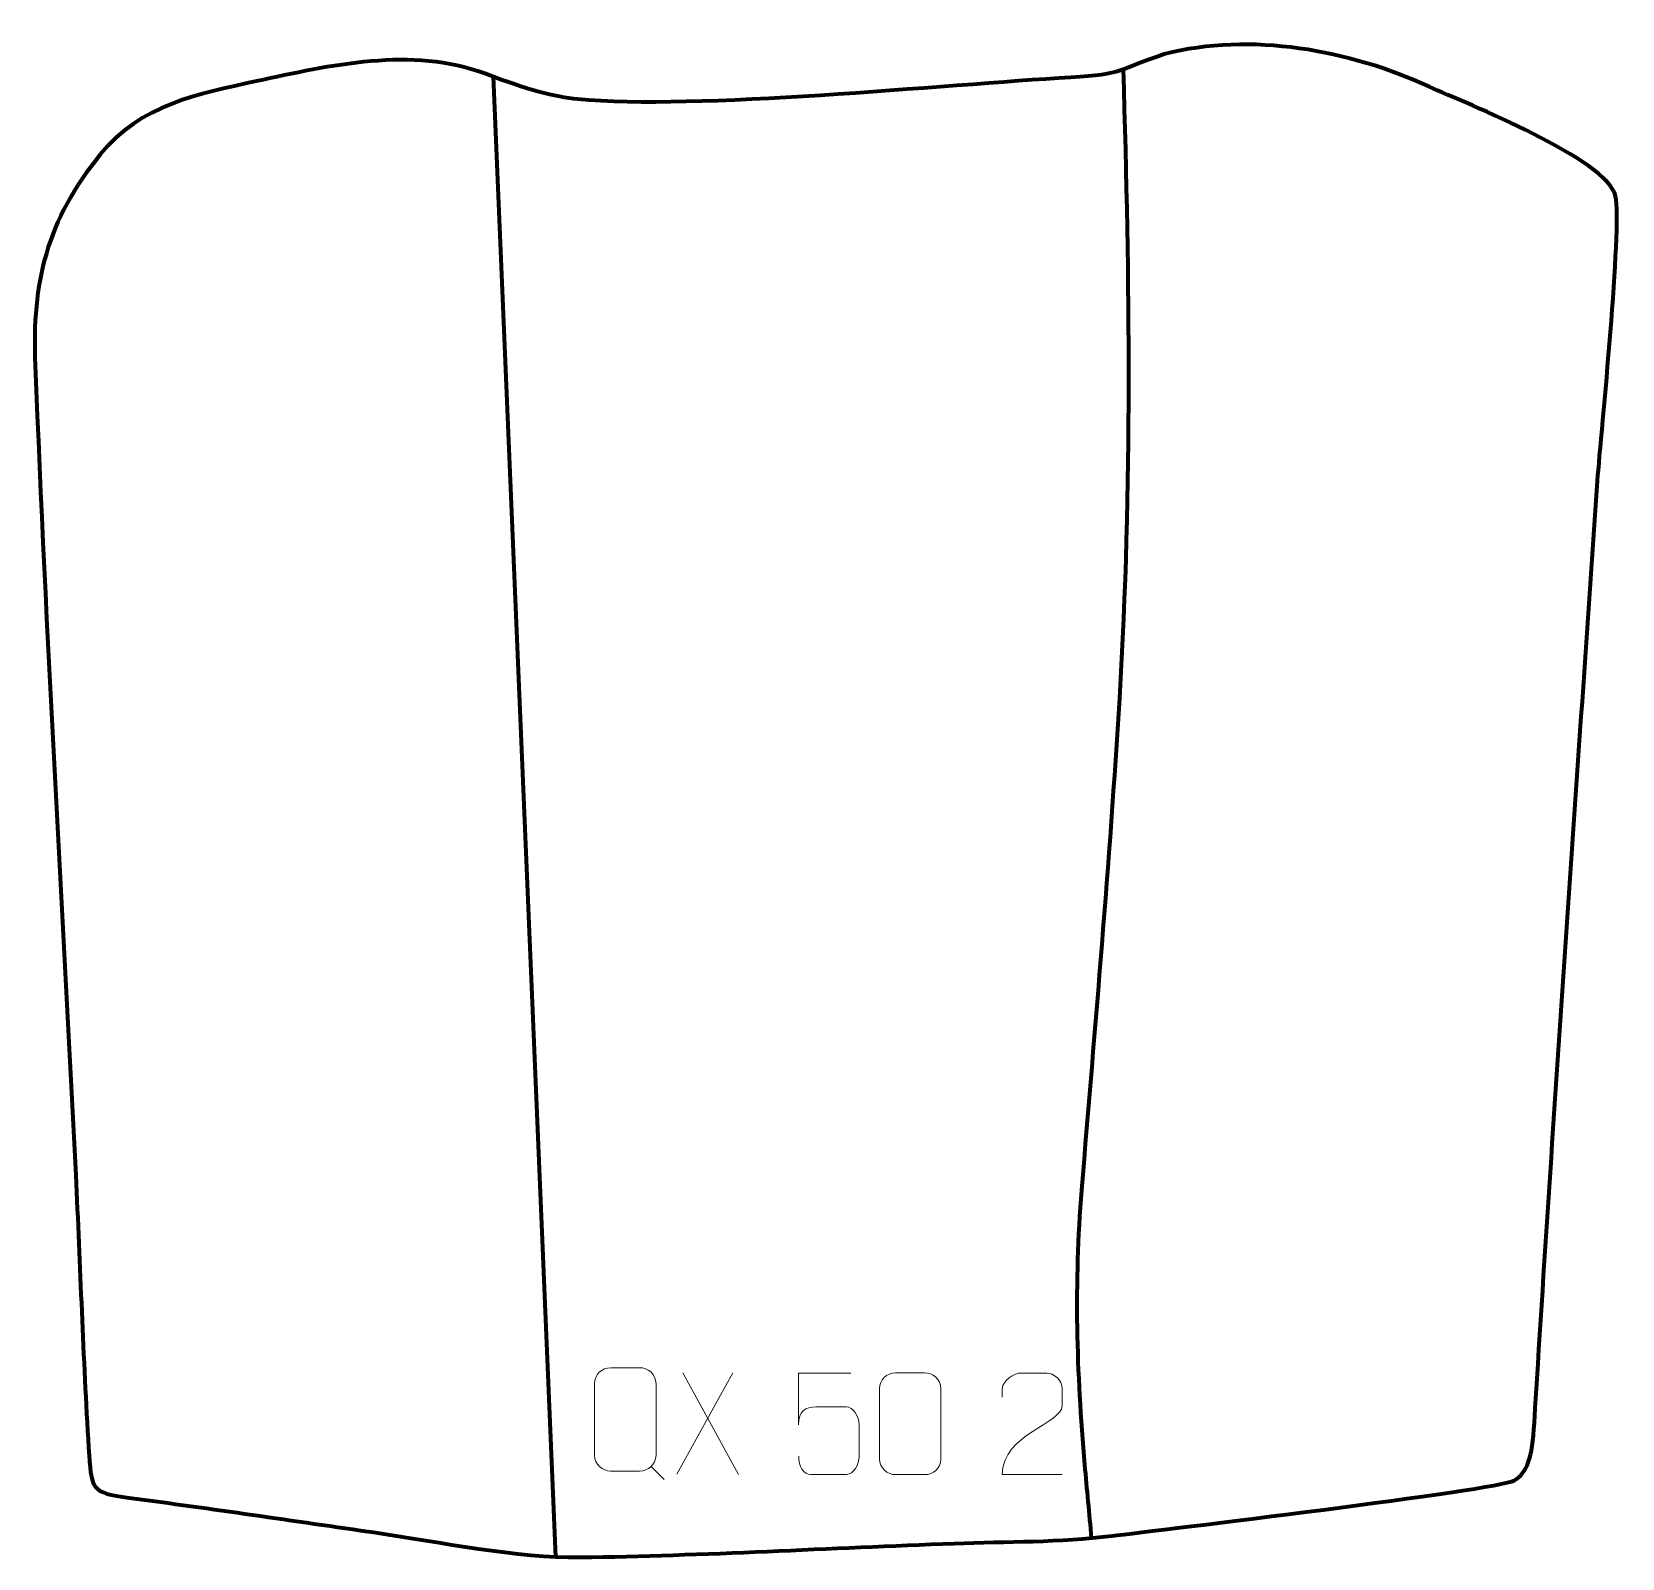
# Model space of a CAD drawing. Header units: millimetres. Extents: x -538 to -147, y 342 to 717.
import ezdxf

# ---------------------------------------------------------------- set-up
doc = ezdxf.new("R2010")
doc.units = ezdxf.units.MM
doc.header["$MEASUREMENT"] = 0
doc.layers.add('layer 2', color=7, linetype='Continuous')
doc.layers.add('layer 3', color=7, linetype='Continuous')

msp = doc.modelspace()

# ---------------------------------------------------------------- linework, layer by layer
at = {"layer": 'layer 2', "color": 140, "lineweight": 158}
msp.add_open_spline([(-269.9338, 707.5653), (-268.3438, 654.9193), (-267.6995, 605.7141), (-270.8645, 553.0163), (-270.8645, 553.0163), (-273.3017, 512.4366), (-276.8625, 472.5946), (-280.1636, 432.1351), (-280.1636, 432.1351), (-282.0409, 409.1264), (-281.4165, 387.5759), (-279.4215, 364.6202), (-279.4215, 364.6202), (-278.868, 358.6207), (-278.301, 352.6228), (-277.7549, 346.6225)], degree=3, knots=[0, 0, 0, 0, 0.2, 0.2, 0.2, 0.2, 0.4, 0.4, 0.4, 0.4, 0.6, 0.6, 0.6, 0.6, 1, 1, 1, 1], dxfattribs=at)
msp.add_open_spline([(-424.7689, 705.783), (-424.7689, 705.783), (-409.4635, 341.997), (-409.4635, 341.997)], degree=3, dxfattribs=at)
at = {"layer": 'layer 3', "color": 242, "lineweight": 158}
msp.add_open_spline([(-482.9375, 704.6845), (-465.0712, 708.5613), (-444.5459, 713.2754), (-426.8476, 706.5557), (-426.8476, 706.5557), (-416.1234, 702.5232), (-409.761, 700.7959), (-403.9734, 700.241), (-403.9734, 700.241), (-375.3155, 697.4934), (-313.89, 703.8096), (-282.7705, 705.6029), (-282.7705, 705.6029), (-269.6756, 706.3575), (-271.2099, 707.5261), (-259.8319, 711.3227), (-259.8319, 711.3227), (-238.6386, 716.8339), (-214.2358, 712.3251), (-194.6353, 703.3019), (-194.6353, 703.3019), (-185.7285, 699.3372), (-150.732, 685.4255), (-148.8872, 676.4547), (-148.8872, 676.4547), (-147.2632, 668.5571), (-152.3733, 618.6251), (-153.3334, 606.505), (-153.3334, 606.505), (-158.5946, 529.3494), (-164.0868, 452.1097), (-168.8459, 374.9298), (-168.8459, 374.9298), (-169.3812, 366.2476), (-170.6349, 362.5638), (-173.8053, 360.7997), (-173.8053, 360.7997), (-178.1913, 358.359), (-261.494, 348.5484), (-272.6347, 347.1667), (-272.6347, 347.1667), (-285.5523, 345.5726), (-298.4782, 345.7578), (-311.4609, 345.3183), (-311.4609, 345.3183), (-341.897, 344.1988), (-373.0456, 342.3083), (-403.4064, 341.8847), (-403.4064, 341.8847), (-418.7954, 341.67), (-437.9957, 345.6977), (-453.5969, 347.9486), (-453.5969, 347.9486), (-473.8016, 350.8648), (-493.9957, 353.8696), (-514.239, 356.5077), (-514.239, 356.5077), (-523.8286, 357.7574), (-523.5431, 358.6216), (-524.2118, 368.839), (-524.2118, 368.839), (-525.6177, 390.9536), (-526.2809, 413.603), (-527.3898, 435.8179), (-527.3898, 435.8179), (-530.703, 502.0911), (-534.6887, 568.581), (-537.3548, 634.8535), (-537.3548, 634.8535), (-538.1783, 655.3213), (-534.5367, 670.5195), (-521.3425, 686.6612), (-521.3425, 686.6612), (-511.2811, 698.9701), (-497.6023, 701.478), (-482.9375, 704.6845)], degree=3, knots=[0, 0, 0, 0, 0.05, 0.05, 0.05, 0.05, 0.1, 0.1, 0.1, 0.1, 0.15, 0.15, 0.15, 0.15, 0.2, 0.2, 0.2, 0.2, 0.25, 0.25, 0.25, 0.25, 0.3, 0.3, 0.3, 0.3, 0.35, 0.35, 0.35, 0.35, 0.4, 0.4, 0.4, 0.4, 0.45, 0.45, 0.45, 0.45, 0.5, 0.5, 0.5, 0.5, 0.55, 0.55, 0.55, 0.55, 0.6, 0.6, 0.6, 0.6, 0.65, 0.65, 0.65, 0.65, 0.7, 0.7, 0.7, 0.7, 0.75, 0.75, 0.75, 0.75, 0.8, 0.8, 0.8, 0.8, 0.85, 0.85, 0.85, 0.85, 0.9, 0.9, 0.9, 0.9, 1, 1, 1, 1], dxfattribs=at)
at = {"layer": 'layer 3', "color": 250, "lineweight": 9}
for points, knots in [([(-395.8879, 388.488), (-393.5201, 388.488), (-391.1521, 388.488), (-388.7841, 388.488), (-388.7841, 388.488), (-386.8023, 388.5242), (-384.775, 387.0057), (-384.7479, 384.5241), (-384.7479, 384.5241), (-384.7482, 378.6735), (-384.7482, 372.8226), (-384.7479, 366.9712), (-384.7479, 366.9712), (-384.8901, 364.6059), (-386.5976, 363.0996), (-388.7841, 363.0886), (-388.7841, 363.0886), (-391.1581, 363.0891), (-393.5319, 363.0891), (-395.9054, 363.0886), (-395.9054, 363.0886), (-397.8653, 362.9814), (-399.8731, 364.8999), (-399.8616, 366.9536), (-399.8616, 366.9536), (-399.8613, 372.8276), (-399.8613, 378.7014), (-399.8616, 384.5748), (-399.8616, 384.5748), (-399.8573, 386.7514), (-398.0791, 388.5017), (-395.8879, 388.488)], [0, 0, 0, 0, 0.11111111, 0.11111111, 0.11111111, 0.11111111, 0.22222222, 0.22222222, 0.22222222, 0.22222222, 0.33333333, 0.33333333, 0.33333333, 0.33333333, 0.44444444, 0.44444444, 0.44444444, 0.44444444, 0.55555556, 0.55555556, 0.55555556, 0.55555556, 0.66666667, 0.66666667, 0.66666667, 0.66666667, 0.77777778, 0.77777778, 0.77777778, 0.77777778, 1, 1, 1, 1]), ([(-336.8726, 387.1506), (-336.8726, 387.1506), (-349.7243, 387.1506), (-349.7243, 387.1506), (-349.7243, 387.1506), (-349.724, 382.92), (-349.724, 378.6891), (-349.7243, 374.4579), (-349.7243, 374.4579), (-349.7246, 377.768), (-348.0936, 378.8398), (-345.2816, 378.9003), (-345.2816, 378.9003), (-342.842, 378.9006), (-340.4025, 378.9006), (-337.9633, 378.9003), (-337.9633, 378.9003), (-336.3135, 378.9071), (-334.8386, 376.5266), (-334.8101, 374.4579), (-334.8101, 374.4579), (-334.8104, 371.8706), (-334.8104, 369.283), (-334.8101, 366.6953), (-334.8101, 366.6953), (-334.7639, 364.7359), (-336.2633, 362.2996), (-337.8892, 362.2411), (-337.8892, 362.2411), (-339.8457, 362.2414), (-344.7407, 362.2414), (-346.6977, 362.2411), (-346.6977, 362.2411), (-348.5432, 362.2323), (-349.6503, 364.1971), (-349.6711, 366.7482)], [0, 0, 0, 0, 0.1, 0.1, 0.1, 0.1, 0.2, 0.2, 0.2, 0.2, 0.3, 0.3, 0.3, 0.3, 0.4, 0.4, 0.4, 0.4, 0.5, 0.5, 0.5, 0.5, 0.6, 0.6, 0.6, 0.6, 0.7, 0.7, 0.7, 0.7, 0.8, 0.8, 0.8, 0.8, 1, 1, 1, 1]), ([(-325.8474, 387.1951), (-323.4813, 387.1951), (-321.1148, 387.1951), (-318.7483, 387.1951), (-318.7483, 387.1951), (-316.7678, 387.2307), (-314.7418, 385.7364), (-314.7147, 383.2943), (-314.7147, 383.2943), (-314.7151, 377.5369), (-314.7151, 371.7791), (-314.7147, 366.0209), (-314.7147, 366.0209), (-314.8568, 363.6933), (-316.5632, 362.211), (-318.7483, 362.2002), (-318.7483, 362.2002), (-321.1207, 362.2006), (-323.4931, 362.2006), (-325.8651, 362.2002), (-325.8651, 362.2002), (-327.8236, 362.0946), (-329.83, 363.9825), (-329.8186, 366.0035), (-329.8186, 366.0035), (-329.8182, 371.7841), (-329.8182, 377.5644), (-329.8186, 383.3442), (-329.8186, 383.3442), (-329.8143, 385.4862), (-328.0372, 387.2087), (-325.8474, 387.1951)], [0, 0, 0, 0, 0.11111111, 0.11111111, 0.11111111, 0.11111111, 0.22222222, 0.22222222, 0.22222222, 0.22222222, 0.33333333, 0.33333333, 0.33333333, 0.33333333, 0.44444444, 0.44444444, 0.44444444, 0.44444444, 0.55555556, 0.55555556, 0.55555556, 0.55555556, 0.66666667, 0.66666667, 0.66666667, 0.66666667, 0.77777778, 0.77777778, 0.77777778, 0.77777778, 1, 1, 1, 1]), ([(-284.8953, 362.2087), (-289.8097, 362.209), (-294.7241, 362.209), (-299.6382, 362.2087), (-299.6382, 362.2087), (-299.6382, 372.141), (-284.9872, 374.7822), (-284.8953, 379.0925), (-284.8953, 379.0925), (-284.8956, 380.5166), (-284.8956, 381.9403), (-284.8953, 383.3636), (-284.8953, 383.3636), (-284.9122, 385.4407), (-287.035, 387.1655), (-288.706, 387.1828), (-288.706, 387.1828), (-290.7792, 387.1824), (-292.8521, 387.1824), (-294.9245, 387.1828), (-294.9245, 387.1828), (-296.7466, 387.1993), (-299.5713, 385.4072), (-299.6382, 383.3136), (-299.6382, 383.3136), (-299.6382, 383.3136), (-299.6382, 381.2588), (-299.6382, 381.2588)], [0, 0, 0, 0, 0.125, 0.125, 0.125, 0.125, 0.25, 0.25, 0.25, 0.25, 0.375, 0.375, 0.375, 0.375, 0.5, 0.5, 0.5, 0.5, 0.625, 0.625, 0.625, 0.625, 0.75, 0.75, 0.75, 0.75, 1, 1, 1, 1])]:
    msp.add_open_spline(points, degree=3, knots=knots, dxfattribs=at)
for points in [[(-365.8889, 387.211), (-365.8889, 387.211), (-379.6295, 362.3152), (-379.6295, 362.3152)], [(-378.1749, 387.211), (-378.1749, 387.211), (-364.4343, 362.2575), (-364.4343, 362.2575)], [(-385.9578, 364.1866), (-385.9578, 364.1866), (-382.7476, 360.9797), (-382.7476, 360.9797)]]:
    msp.add_open_spline(points, degree=3, dxfattribs=at)

doc.saveas('drawing.dxf')
